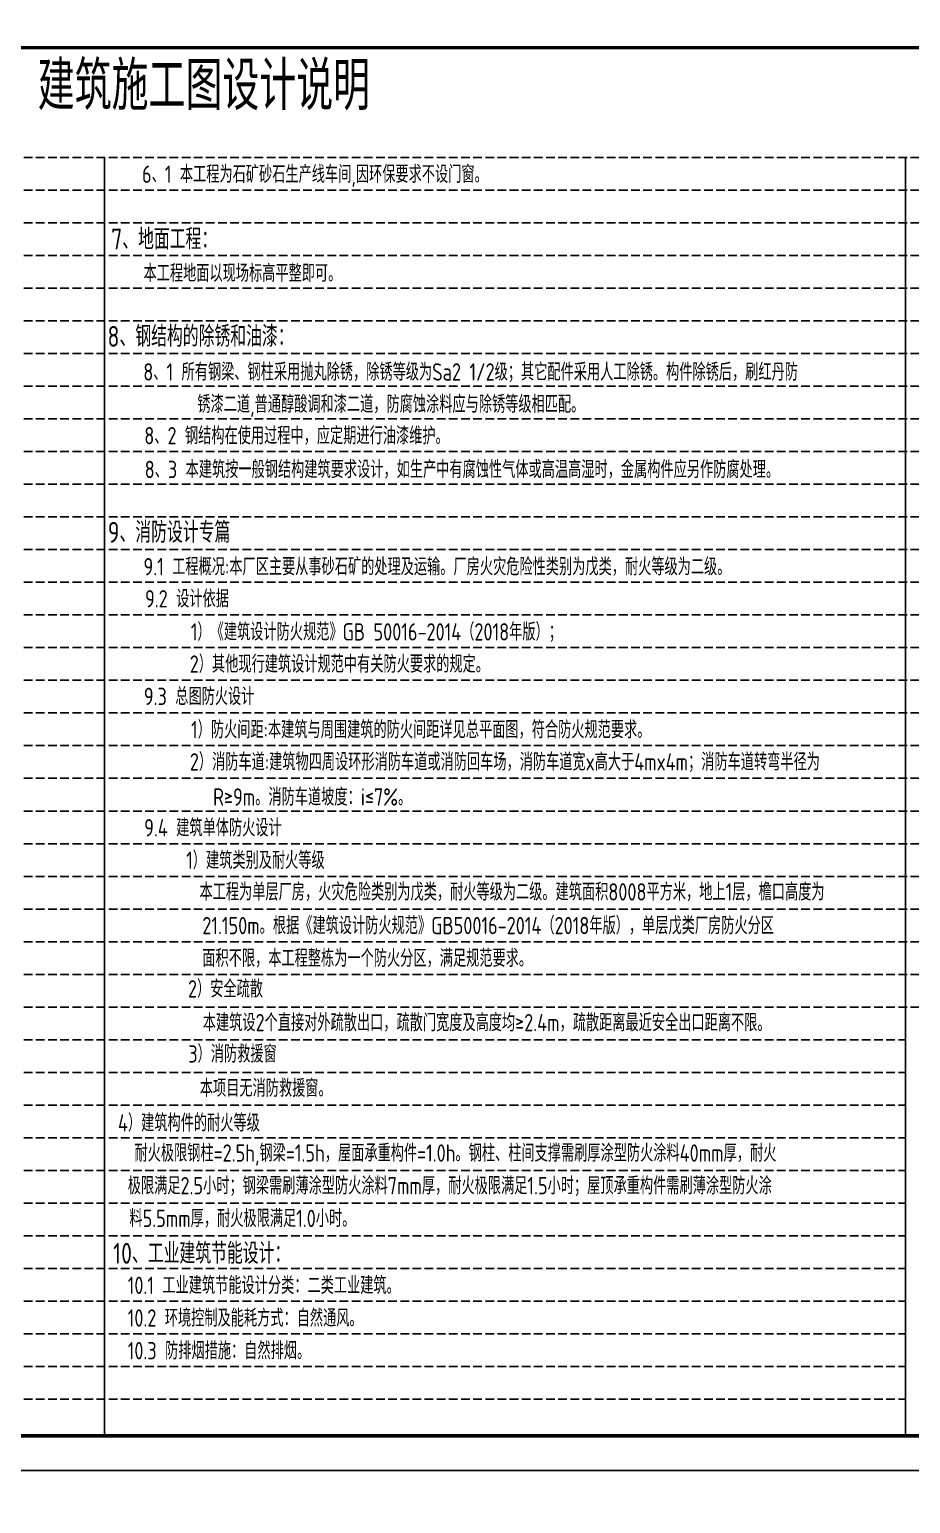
# Model space of a CAD drawing. Extents: x 69728788 to 150676229, y 20164216 to 43663798.
# Drawn here: x 75245601 to 75270986, y 20683016 to 20725491 of the extents above; entities that cross this region are included whole.
import ezdxf
from ezdxf.enums import TextEntityAlignment as Align

# ---------------------------------------------------------------- set-up
doc = ezdxf.new("R2010")
doc.units = 0
doc.header["$LTSCALE"] = 1000
doc.header["$MEASUREMENT"] = 0
doc.linetypes.add('DASH', pattern=[0.35, 0.25, -0.1])
doc.linetypes.add('DOTE', pattern=[2.42, 2, -0.2, 0.02, -0.2])
doc.layers.get('0').update_dxf_attribs({"linetype": 'CONTINUOUS'})
for name, color, linetype in [('3T_BAR', 7, 'CONTINUOUS'), ('DOTE', 251, 'DOTE'), ('PUB_TITLE', 4, 'CONTINUOUS')]:
    doc.layers.add(name, color=color, linetype=linetype)
doc.styles.add('_HZTXT', font='tssdeng.shx', dxfattribs={"width": 0.8, "bigfont": 'tssdchn.shx'})

msp = doc.modelspace()

# ---------------------------------------------------------------- linework, layer by layer
at = {"layer": '3T_BAR', "const_width": 50, "elevation": 0}
for points in [[(75247765, 20684966), (75247765, 20721804)], [(75270842, 20684966), (75270842, 20721804)]]:
    msp.add_lwpolyline(points, dxfattribs=at)
at = {"layer": 'DOTE', "color": 251, "linetype": 'DASH'}
for p, q in [((75221636, 20721804, 0), (75286757, 20721804, 0)), ((75221636, 20720862, 0), (75286757, 20720862, 0)), ((75221636, 20719920, 0), (75286757, 20719920, 0)), ((75221636, 20718979, 0), (75286757, 20718979, 0)), ((75221636, 20718037, 0), (75286757, 20718037, 0)), ((75221636, 20717096, 0), (75286757, 20717096, 0)), ((75221636, 20716154, 0), (75286757, 20716154, 0)), ((75221636, 20715212, 0), (75286757, 20715212, 0)), ((75221636, 20714271, 0), (75286757, 20714271, 0)), ((75221636, 20713329, 0), (75286757, 20713329, 0)), ((75221636, 20712387, 0), (75286757, 20712387, 0)), ((75221636, 20711446, 0), (75286757, 20711446, 0)), ((75221636, 20710504, 0), (75286757, 20710504, 0)), ((75221636, 20709563, 0), (75286757, 20709563, 0)), ((75221636, 20708621, 0), (75286757, 20708621, 0)), ((75221636, 20707679, 0), (75286757, 20707679, 0)), ((75221636, 20706738, 0), (75286757, 20706738, 0)), ((75221636, 20705796, 0), (75286757, 20705796, 0)), ((75221636, 20704854, 0), (75286757, 20704854, 0)), ((75221636, 20703913, 0), (75286757, 20703913, 0)), ((75221636, 20702971, 0), (75286757, 20702971, 0)), ((75221636, 20702030, 0), (75286757, 20702030, 0)), ((75221636, 20701088, 0), (75286757, 20701088, 0)), ((75221636, 20700146, 0), (75286757, 20700146, 0)), ((75221636, 20699205, 0), (75286757, 20699205, 0)), ((75221636, 20698263, 0), (75286757, 20698263, 0)), ((75221636, 20697321, 0), (75286757, 20697321, 0)), ((75221636, 20696380, 0), (75270842, 20696380, 0)), ((75221636, 20695438, 0), (75270842, 20695438, 0)), ((75221636, 20694497, 0), (75270842, 20694497, 0)), ((75221636, 20693555, 0), (75270842, 20693555, 0)), ((75221636, 20692613, 0), (75270842, 20692613, 0)), ((75221636, 20691672, 0), (75270842, 20691672, 0)), ((75221636, 20690730, 0), (75270842, 20690730, 0)), ((75221636, 20689788, 0), (75270842, 20689788, 0)), ((75221636, 20688847, 0), (75270842, 20688847, 0)), ((75221636, 20687905, 0), (75270842, 20687905, 0)), ((75221636, 20686964, 0), (75270842, 20686964, 0)), ((75221636, 20686022, 0), (75270842, 20686022, 0))]:
    msp.add_line(p, q, dxfattribs=at)
at = {"layer": 'PUB_TITLE'}
for points in [[(75219157, 20683966), (75293457, 20683966), (75293457, 20725966), (75219157, 20725966)], [(75219157, 20565166), (75387357, 20565166), (75387357, 20683966), (75219157, 20683966)]]:
    msp.add_lwpolyline(points, close=True, dxfattribs=at)
at = {"layer": 'PUB_TITLE', "const_width": 100}
msp.add_lwpolyline([(75221657, 20684966), (75292457, 20684966), (75292457, 20724966), (75221657, 20724966)], close=True, dxfattribs=at)

# ---------------------------------------------------------------- texts
at = {"style": '_HZTXT', "width": 0.8}
msp.add_text('建筑施工图设计说明', height=1400, dxfattribs=at).set_placement((75250626, 20722749, 0), align=Align.BOTTOM_CENTER)
for s, height, p in [('6、1 本工程为石矿砂石生产线车间,因环保要求不设门窗。', 500, (75248844, 20721070, 0)), ('7、地面工程：', 600, (75247953, 20719151, 0)), ('本工程地面以现场标高平整即可。', 500, (75248886, 20718218, 0)), ('8、钢结构的除锈和油漆：', 600, (75247848, 20716348, 0)), ('8、1 所有钢梁、钢柱采用抛丸除锈，除锈等级为Sa2 1/2级；其它配件采用人工除锈。构件除锈后，刷红丹防', 500, (75248881, 20715373, 0)), ('锈漆二道,普通醇酸调和漆二道，防腐蚀涂料应与除锈等级相匹配。', 500, (75250437, 20714444, 0)), ('8、2 钢结构在使用过程中，应定期进行油漆维护。', 500, (75248909, 20713536, 0)), ('8、3 本建筑按一般钢结构建筑要求设计，如生产中有腐蚀性气体或高温高湿时，金属构件应另作防腐处理。', 500, (75248920, 20712563, 0)), ('9、消防设计专篇', 600, (75247857, 20710702, 0)), ('9.1 工程概况:本厂区主要从事砂石矿的处理及运输。厂房火灾危险性类别为戊类，耐火等级为二级。', 500, (75248886, 20709761, 0)), ('9.2 设计依据', 500, (75248930, 20708836, 0)), ('1）《建筑设计防火规范》GB 50016-2014（2018年版）；', 500, (75250250, 20707883, 0)), ('2）其他现行建筑设计规范中有关防火要求的规定。', 500, (75250219, 20706955, 0)), ('9.3 总图防火设计', 500, (75248896, 20706023, 0)), ('1）防火间距:本建筑与周围建筑的防火间距详见总平面图，符合防火规范要求。', 500, (75250257, 20705065, 0)), ('2）消防车道:建筑物四周设环形消防车道或消防回车场，消防车道宽x高大于4mx4m；消防车道转弯半径为 ', 500, (75250221, 20704137, 0)), ('R≥9m。消防车道坡度：i≤7%%%。', 500, (75250890, 20703125, 0)), ('9.4 建筑单体防火设计', 500, (75248905, 20702238, 0)), ('1）建筑类别及耐火等级', 500, (75250115, 20701301, 0)), ('本工程为单层厂房，火灾危险类别为戊类，耐火等级为二级。建筑面积8008平方米，地上1层，檐口高度为', 500, (75250499, 20700390, 0)), ('21.150m。根据《建筑设计防火规范》GB50016-2014（2018年版），单层戊类厂房防火分区', 500, (75250581, 20699420, 0)), ('面积不限，本工程整栋为一个防火分区，满足规范要求。   ', 500, (75250581, 20698478, 0)), ('2）安全疏散', 500, (75250168, 20697596, 0)), ('本建筑设2个直接对外疏散出口，疏散门宽度及高度均≥2.4m，疏散距离最近安全出口距离不限。 ', 500, (75250594, 20696623, 0)), ('3）消防救援窗', 500, (75250176, 20695722, 0)), ('本项目无消防救援窗。', 500, (75250508, 20694734, 0)), ('4）建筑构件的耐火等级', 500, (75248151, 20693734, 0)), ('耐火极限钢柱=2.5h,钢梁=1.5h，屋面承重构件=1.0h。钢柱、柱间支撑需刷厚涂型防火涂料40mm厚，耐火', 500, (75248626, 20692866, 0)), ('极限满足2.5小时；钢梁需刷薄涂型防火涂料7mm厚，耐火极限满足1.5小时；屋顶承重构件需刷薄涂型防火涂', 500, (75248432, 20691924, 0)), ('料5.5mm厚，耐火极限满足1.0小时。  ', 500, (75248480, 20690982, 0)), ('10、工业建筑节能设计：', 600, (75248011, 20689925, 0)), ('10.1 工业建筑节能设计分类：二类工业建筑。', 500, (75248432, 20689053, 0)), ('10.2 环境控制及能耗方式：自然通风。', 500, (75248432, 20688111, 0)), ('10.3 防排烟措施：自然排烟。', 500, (75248432, 20687170, 0))]:
    msp.add_text(s, height=height, dxfattribs=at).set_placement(p)

doc.saveas('drawing.dxf')
